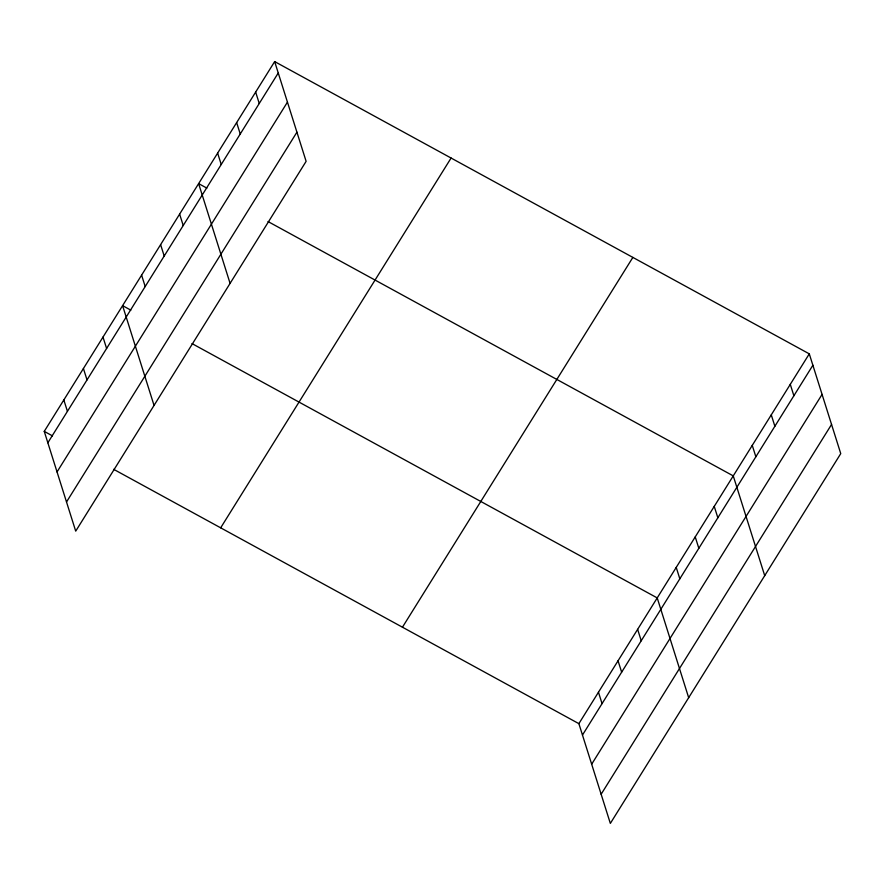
<?xml version="1.0" encoding="UTF-8"?>
<svg xmlns="http://www.w3.org/2000/svg" width="885" height="885" viewBox="0 0 885 885"><rect width="100%" height="100%" fill="white"/><g stroke="black" fill="none" stroke-linecap="round" stroke-linejoin="round"><path stroke-width="1.33" d="M274.66 61.585L306.122 161.347L75.712 531.144L44.25 431.382L274.66 61.585L809.288 353.856L840.75 453.618L610.34 823.415L578.878 723.653L113.645 469.315M47.845 442.777L278.255 72.979M57.038 471.937L287.448 102.14M66.508 501.983L296.929 132.186M220.675 527.825L451.096 158.028M402.454 627.2L632.864 257.402M578.878 723.653L809.288 353.856M582.474 735.048L812.884 365.251M591.667 764.209L822.077 394.411M601.136 794.254L831.557 424.457M206.858 188.118L198.627 183.615L230.089 283.388M268.022 221.549L733.256 475.887L764.717 575.659M130.825 310.148L122.595 305.646L154.045 405.418M191.99 343.579L657.223 597.917L688.674 697.69M44.25 431.382L52.48 435.885M790.283 384.356L793.878 395.761M771.278 414.866L774.873 426.271M752.261 445.376L755.856 456.771M714.25 506.397L717.846 517.791M695.234 536.907L698.829 548.302M676.228 567.407L679.824 578.812M637.631 629.357L641.227 640.751M618.051 660.785L621.646 672.18M598.459 692.214L602.054 703.619M255.654 92.084L259.25 103.49M236.649 122.595L240.244 133.989M217.633 153.105L221.228 164.499M179.622 214.126L183.217 225.52M160.605 244.636L164.201 256.03M141.6 275.135L145.195 286.541M103.003 337.085L106.598 348.48M83.422 368.514L87.018 379.908M63.831 399.943L67.426 411.348"/></g></svg>
